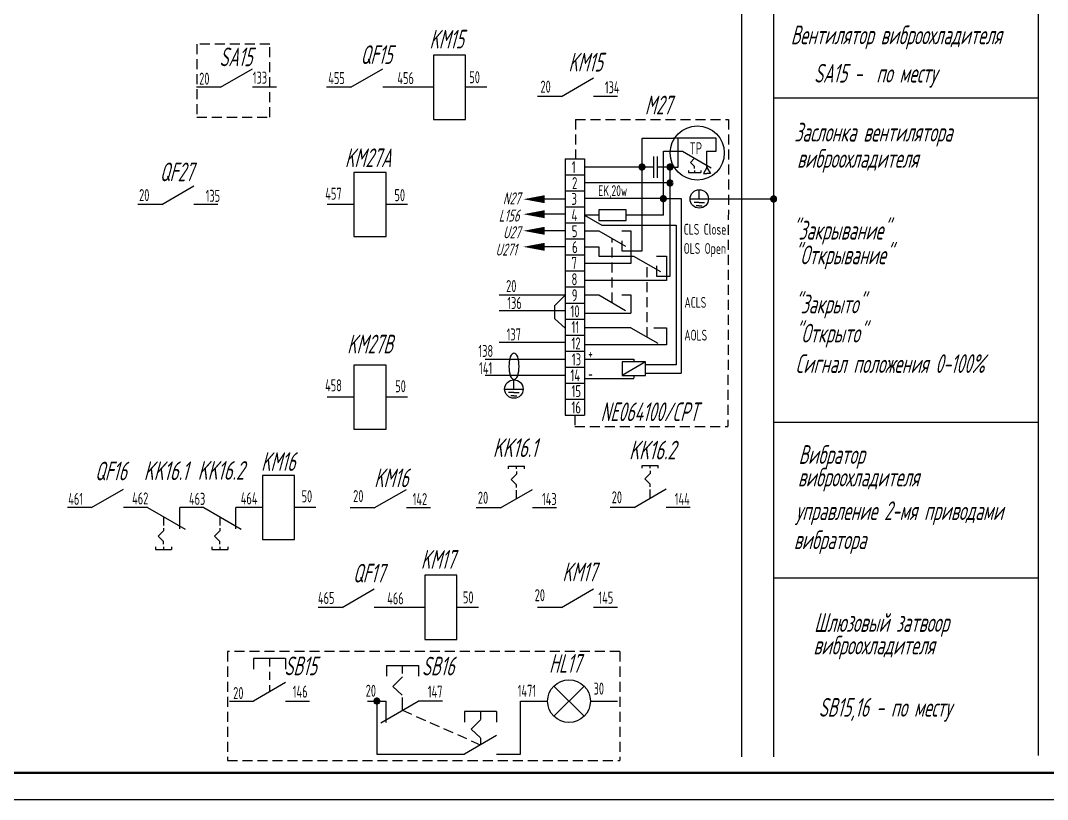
# Model space of a CAD drawing. Header units: millimetres. Extents: x 14016 to 19364, y 4274 to 5404.
# Drawn here: x 16783.6 to 16976, y 4273.6 to 4419.4 of the extents above; entities that cross this region are included whole.
import ezdxf

# ---------------------------------------------------------------- set-up
doc = ezdxf.new("R2010")
doc.units = ezdxf.units.MM
doc.header["$LTSCALE"] = 15
for name, pattern in [('HIDDEN', [0.375, 0.25, -0.125]), ('HIDDEN2', [0.1875, 0.125, -0.0625]), ('K5LT_BASIC', [0]), ('K5LT_THIN', [0])]:
    doc.linetypes.add(name, pattern=pattern)
for name, color, linetype, lineweight in [('0.35 TEXT', 7, 'Continuous', 35), ('LWT 0.6', 7, 'Continuous', 50), ('LWT 0.7', 7, 'Continuous', 70)]:
    doc.layers.add(name, color=color, linetype=linetype, lineweight=lineweight)
doc.layers.add('ШТРИХОВАЯ', color=7, linetype='HIDDEN')
doc.layers.add('ШТРИХОВАЯ 2', color=7, linetype='HIDDEN2')
doc.styles.add('33', font='gost.shx', dxfattribs={"width": 0.7, "oblique": 15, "height": 3.5})
doc.styles.add('34', font='gost.shx', dxfattribs={"width": 0.8, "oblique": 15, "height": 3.5})

# ---------------------------------------------------------------- blocks, each defined once
blk = doc.blocks.new('НР контакт')
at = {"linetype": 'K5LT_BASIC'}
for p, q in [((4.5, 0), (10.5, 3.46)), ((4.5, 0), (0, 0)), ((15, 0), (10.5, 0))]:
    blk.add_line(p, q, dxfattribs=at)
blk = doc.blocks.new('Реле')
at = {"linetype": 'K5LT_BASIC'}
for p, q in [((5, 6), (5, -6)), ((11, 6), (5, 6)), ((11, -6), (11, 6)), ((5, 0), (0, 0)), ((15, 0), (11, 0)), ((5, -6), (11, -6))]:
    blk.add_line(p, q, dxfattribs=at)
blk = doc.blocks.new('A$C57EA152A')
at = {"linetype": 'K5LT_BASIC'}
for p, q in [((4.5, 0), (0, 0)), ((4.5, 0), (11.5, -4.04)), ((15, 0), (10.5, 0)), ((10.5, -4), (10.5, 0)), ((7.5, -1.73), (7.5, -3.3454)), ((7.5, -3.8454), (7.5, -4.3454)), ((6.5, -5.3454), (7.5, -4.3454)), ((6.5, -5.3454), (7.5, -6.3454)), ((6, -7.3454), (6, -7.8454)), ((7.5, -6.8454), (7.5, -6.3454)), ((7.5, -7.3454), (7.5, -7.8454)), ((9, -7.3454), (9, -7.8454)), ((6, -7.8454), (6.5, -7.8454)), ((6.5, -7.8454), (9, -7.8454))]:
    blk.add_line(p, q, dxfattribs=at)
blk = doc.blocks.new('Кнопка НР без фикс лев')
at = {"linetype": 'K5LT_BASIC'}
for p, q in [((10.5, 8), (4.5, 8)), ((4.5, 8), (4.5, 6)), ((10.5, 8), (10.5, 6)), ((10.5, 3.46), (4.5, 0)), ((0, 0), (4.5, 0)), ((10.5, 0), (15, 0))]:
    blk.add_line(p, q, dxfattribs=at)
at = {"linetype": 'K5LT_THIN'}
for p, q in [((7.5, 8), (7.5, 6.5)), ((7.5, 5.5), (7.5, 4)), ((7.5, 3), (7.5, 1.73))]:
    blk.add_line(p, q, dxfattribs=at)
blk = doc.blocks.new('Конденсатор постоянный')
at = {"linetype": 'K5LT_BASIC'}
for p, q in [((4.25, 4), (4.25, -4)), ((5.75, -4), (5.75, 4)), ((4.25, 0), (0, 0)), ((10, 0), (5.75, 0))]:
    blk.add_line(p, q, dxfattribs=at)
blk = doc.blocks.new('UZIEMIENIE')
for p, q in [((0, 0), (4.85, 0)), ((2.43, 0), (2.43, 2.43)), ((2.43, -0.92), (1.05, -0.92)), ((2.43, -1.78), (1.64, -1.78)), ((2.43, -0.92), (3.8, -0.92)), ((2.43, -1.78), (3.21, -1.78))]:
    blk.add_line(p, q)
blk.add_circle((2.43, 0), 2.43)

msp = doc.modelspace()

# ---------------------------------------------------------------- linework, layer by layer
for p, q in [((16918.68, 4854.06, -0.04), (16918.68, 4281.57, -0.04)), ((16924.68, 4854.06, -0.04), (16924.68, 4281.57, -0.04)), ((16974.24, 4731.34, -0.04), (16974.24, 4281.78, -0.04)), ((16924.68, 4404.95, -0.04), (16974.24, 4404.95, -0.04)), ((16900.03, 4397.4, -0.04), (16905.93, 4397.4, -0.04)), ((16900.03, 4376.28, -0.04), (16900.03, 4397.4, -0.04)), ((16913.94, 4397.4, -0.04), (16905.93, 4397.4, -0.04)), ((16906.81, 4391.98, -0.04), (16906.81, 4397.4, -0.04)), ((16913.94, 4394.96, -0.04), (16913.94, 4397.4, -0.04)), ((16885.66, 4393.52, -0.04), (16889.23, 4393.52, -0.04)), ((16885.66, 4393.52, -0.04), (16885.66, 4381.52, -0.04)), ((16889.23, 4393.52, -0.04), (16889.23, 4381.52, -0.04)), ((16904.02, 4382.96, -0.04), (16904.02, 4394.94, -0.04)), ((16904.02, 4394.94, -0.04), (16907.61, 4394.94, -0.04)), ((16912.19, 4394.96, -0.04), (16913.94, 4394.96, -0.04)), ((16905.03, 4391.98, -0.04), (16906.24, 4391.98, -0.04)), ((16905.27, 4371.55, -0.04), (16905.27, 4391.98, -0.04)), ((16906.24, 4391.98, -0.04), (16906.81, 4391.98, -0.04)), ((16912.19, 4391.88, -0.04), (16911.54, 4390.75, -0.04)), ((16912.19, 4391.88, -0.04), (16912.84, 4390.75, -0.04)), ((16885.66, 4390.52, -0.04), (16889.23, 4390.52, -0.04)), ((16911.54, 4390.75, -0.04), (16912.19, 4390.75, -0.04)), ((16912.84, 4390.75, -0.04), (16912.19, 4390.75, -0.04)), ((16885.66, 4387.52, -0.04), (16889.23, 4387.52, -0.04)), ((16890.43, 4389, -0.04), (16889.23, 4389, -0.04)), ((16885.66, 4385.96, -0.04), (16881.8, 4385.96, -0.04)), ((16904.02, 4386.06, -0.04), (16889.23, 4386.06, -0.04)), ((16904.02, 4386.06, -0.04), (16907.39, 4386.06, -0.04)), ((16907.39, 4386.06, -0.04), (16907.39, 4353.4, -0.04)), ((16912.47, 4386.01, -0.04), (16924.68, 4386.01, -0.04)), ((16885.66, 4384.52, -0.04), (16889.23, 4384.52, -0.04)), ((16885.66, 4383.15, -0.04), (16881.8, 4383.15, -0.04)), ((16891.94, 4382.96, -0.04), (16889.23, 4382.96, -0.04)), ((16889.23, 4382.96, -0.04), (16892.5, 4381.08, -0.04)), ((16904.02, 4382.96, -0.04), (16897.06, 4382.96, -0.04)), ((16885.66, 4380.04, -0.04), (16881.8, 4380.04, -0.04)), ((16885.66, 4381.52, -0.04), (16889.23, 4381.52, -0.04)), ((16885.66, 4381.52, -0.04), (16889.23, 4381.52, -0.04)), ((16885.66, 4381.52, -0.04), (16885.66, 4369.52, -0.04)), ((16889.23, 4381.52, -0.04), (16889.23, 4369.52, -0.04)), ((16889.23, 4380.05, -0.04), (16891.91, 4380.05, -0.04)), ((16892.5, 4381.08, -0.04), (16906.4, 4381.08, -0.04)), ((16896.23, 4380.05, -0.04), (16897.93, 4380.05, -0.04)), ((16897.93, 4380.05, -0.04), (16897.93, 4373.89, -0.04)), ((16906.4, 4381.08, -0.04), (16906.4, 4354.94, -0.04)), ((16885.66, 4378.52, -0.04), (16889.23, 4378.52, -0.04)), ((16885.66, 4377.04, -0.04), (16881.8, 4377.04, -0.04)), ((16889.23, 4377.02, -0.04), (16891.91, 4377.02, -0.04)), ((16891.91, 4377.02, -0.04), (16891.91, 4375.32, -0.04)), ((16896.23, 4376.28, -0.04), (16900.03, 4376.28, -0.04)), ((16885.66, 4375.52, -0.04), (16889.23, 4375.52, -0.04)), ((16897.93, 4373.89, -0.04), (16889.23, 4373.89, -0.04)), ((16891.91, 4375.32, -0.04), (16898.45, 4375.32, -0.04)), ((16902.77, 4375.32, -0.04), (16904.62, 4375.32, -0.04)), ((16904.62, 4375.32, -0.04), (16904.62, 4370.71, -0.04)), ((16885.66, 4372.52, -0.04), (16889.23, 4372.52, -0.04)), ((16904.62, 4370.71, -0.04), (16889.23, 4370.71, -0.04)), ((16902.77, 4371.55, -0.04), (16905.27, 4371.55, -0.04)), ((16885.66, 4369.52, -0.04), (16889.23, 4369.52, -0.04)), ((16885.66, 4369.52, -0.04), (16889.23, 4369.52, -0.04)), ((16885.66, 4369.52, -0.04), (16889.23, 4369.52, -0.04)), ((16885.66, 4369.52, -0.04), (16885.66, 4345.52, -0.04)), ((16889.23, 4369.52, -0.04), (16889.23, 4345.52, -0.04)), ((16885.66, 4367.99, -0.04), (16873.3, 4367.99, -0.04)), ((16885.66, 4367.99, -0.04), (16883.71, 4366.04, -0.04)), ((16885.66, 4366.52, -0.04), (16889.23, 4366.52, -0.04)), ((16889.23, 4368.05, -0.04), (16891.91, 4368.05, -0.04)), ((16896.23, 4368.05, -0.04), (16897.93, 4368.05, -0.04)), ((16897.93, 4368.05, -0.04), (16897.93, 4364.59, -0.04)), ((16885.66, 4365.06, -0.04), (16873.3, 4365.06, -0.04)), ((16883.71, 4363.53, -0.04), (16883.71, 4366.04, -0.04)), ((16889.23, 4364.59, -0.04), (16897.93, 4364.59, -0.04)), ((16885.66, 4361.84, -0.04), (16883.71, 4363.53, -0.04)), ((16885.66, 4363.52, -0.04), (16889.23, 4363.52, -0.04)), ((16885.66, 4360.52, -0.04), (16889.23, 4360.52, -0.04)), ((16897.93, 4361.89, -0.04), (16889.23, 4361.89, -0.04)), ((16902.25, 4361.89, -0.04), (16904.62, 4361.89, -0.04)), ((16904.62, 4361.89, -0.04), (16904.62, 4358.71, -0.04)), ((16885.66, 4359.11, -0.04), (16873.3, 4359.11, -0.04)), ((16904.62, 4358.71, -0.04), (16889.23, 4358.71, -0.04)), ((16885.66, 4357.52, -0.04), (16889.23, 4357.52, -0.04)), ((16885.66, 4355.92, -0.04), (16870.68, 4355.92, -0.04)), ((16889.23, 4355.99, -0.04), (16898.48, 4355.99, -0.04)), ((16900.68, 4355.48, -0.04), (16896.28, 4352.93, -0.04)), ((16898.48, 4355.99, -0.04), (16898.48, 4355.48, -0.04)), ((16906.4, 4354.94, -0.04), (16900.68, 4354.94, -0.04)), ((16885.66, 4352.92, -0.04), (16870.68, 4352.92, -0.04)), ((16885.66, 4354.52, -0.04), (16889.23, 4354.52, -0.04)), ((16898.48, 4352.93, -0.04), (16898.48, 4352.42, -0.04)), ((16900.68, 4353.4, -0.04), (16907.39, 4353.4, -0.04)), ((16885.66, 4351.52, -0.04), (16889.23, 4351.52, -0.04)), ((16889.23, 4352.4, -0.04), (16898.48, 4352.4, -0.04)), ((16885.66, 4348.52, -0.04), (16889.23, 4348.52, -0.04)), ((16885.66, 4345.52, -0.04), (16889.23, 4345.52, -0.04)), ((16924.68, 4344.21, -0.04), (16974.24, 4344.21, -0.04)), ((16924.68, 4315.09, -0.04), (16974.24, 4315.09, -0.04)), ((16855.16, 4296.52, -0.02), (16853.35, 4294.71, -0.02)), ((16853.35, 4294.71, -0.02), (16855.13, 4293.1, -0.02)), ((16883.52, 4294.8, -0.02), (16889.18, 4289.14, -0.02)), ((16883.52, 4289.14, -0.02), (16889.18, 4294.8, -0.02)), ((16848.6, 4291.97, -0.02), (16852.13, 4291.97, -0.02)), ((16850.36, 4291.97, -0.02), (16850.36, 4282.05, -0.02)), ((16861.27, 4291.97, -0.02), (16861.27, 4291.97, -0.02)), ((16877.29, 4291.97, -0.02), (16882.35, 4291.97, -0.02)), ((16877.29, 4282.05, -0.02), (16877.29, 4291.97, -0.02)), ((16890.35, 4291.97, -0.02), (16895.42, 4291.97, -0.02)), ((16869.79, 4288.49, -0.02), (16868.01, 4286.71, -0.02)), ((16868.01, 4286.71, -0.02), (16869.79, 4285.1, -0.02)), ((16850.36, 4282.05, -0.02), (16862.29, 4282.05, -0.02)), ((16533.63, 4273.56, -0.04), (17583.63, 4273.56, -0.04))]:
    msp.add_line(p, q)
at = {"linetype": 'K5LT_BASIC'}
for p, q in [((16907.61, 4394.94, -0.04), (16912.96, 4391.85, -0.04)), ((16909.11, 4392.85, -0.04), (16909.88, 4393.62, -0.04)), ((16912.19, 4391.88, -0.04), (16912.19, 4394.96, -0.04)), ((16896.79, 4391.98, -0.04), (16889.23, 4391.98, -0.04)), ((16900.03, 4391.98, -0.04), (16896.79, 4391.98, -0.04)), ((16908.72, 4391.31, -0.04), (16908.72, 4390.93, -0.04)), ((16909.11, 4392.85, -0.04), (16909.88, 4392.08, -0.04)), ((16909.88, 4391.7, -0.04), (16909.88, 4392.08, -0.04)), ((16909.88, 4391.31, -0.04), (16909.88, 4390.93, -0.04)), ((16911.03, 4391.31, -0.04), (16911.03, 4390.93, -0.04)), ((16908.72, 4390.93, -0.04), (16909.11, 4390.93, -0.04)), ((16909.11, 4390.93, -0.04), (16911.03, 4390.93, -0.04)), ((16905.27, 4389, -0.04), (16890.43, 4389, -0.04)), ((16891.91, 4380.05, -0.04), (16896.95, 4377.14, -0.04)), ((16896.23, 4378.19, -0.04), (16896.23, 4376.28, -0.04)), ((16898.45, 4375.32, -0.04), (16903.49, 4372.41, -0.04)), ((16902.77, 4373.46, -0.04), (16902.77, 4371.55, -0.04)), ((16891.91, 4368.05, -0.04), (16896.95, 4365.14, -0.04)), ((16897.93, 4361.89, -0.04), (16902.97, 4358.98, -0.04)), ((16874.99, 4336, -0.02), (16875.49, 4336, -0.02)), ((16874.99, 4335.5, -0.02), (16874.99, 4336, -0.02)), ((16875.49, 4336, -0.02), (16877.99, 4336, -0.02)), ((16876.49, 4335.5, -0.02), (16876.49, 4336, -0.02)), ((16877.99, 4335.5, -0.02), (16877.99, 4336, -0.02)), ((16900.05, 4336.09, -0.02), (16900.55, 4336.09, -0.02)), ((16900.05, 4335.59, -0.02), (16900.05, 4336.09, -0.02)), ((16900.55, 4336.09, -0.02), (16903.05, 4336.09, -0.02)), ((16901.55, 4335.59, -0.02), (16901.55, 4336.09, -0.02)), ((16903.05, 4335.59, -0.02), (16903.05, 4336.09, -0.02)), ((16875.49, 4333.5, -0.02), (16876.49, 4334.5, -0.02)), ((16875.49, 4333.5, -0.02), (16876.49, 4332.5, -0.02)), ((16876.49, 4335, -0.02), (16876.49, 4334.5, -0.02)), ((16900.55, 4333.59, -0.02), (16901.55, 4334.59, -0.02)), ((16900.55, 4333.59, -0.02), (16901.55, 4332.59, -0.02)), ((16901.55, 4335.09, -0.02), (16901.55, 4334.59, -0.02)), ((16876.49, 4332, -0.02), (16876.49, 4332.5, -0.02)), ((16901.55, 4332.09, -0.02), (16901.55, 4332.59, -0.02)), ((16901.55, 4329.97, -0.02), (16901.55, 4331.59, -0.02)), ((16876.49, 4329.89, -0.02), (16876.49, 4331.5, -0.02)), ((16852.16, 4298.62, -0.02), (16858.16, 4298.62, -0.02)), ((16852.16, 4298.62, -0.02), (16852.16, 4296.62, -0.02)), ((16858.16, 4298.62, -0.02), (16858.16, 4296.62, -0.02)), ((16851.13, 4287.93, -0.02), (16858.13, 4291.97, -0.02)), ((16852.13, 4287.97, -0.02), (16852.13, 4291.97, -0.02)), ((16862.63, 4291.97, -0.02), (16858.13, 4291.97, -0.02)), ((16872.79, 4290.05, -0.02), (16866.79, 4290.05, -0.02)), ((16866.79, 4290.05, -0.02), (16866.79, 4288.05, -0.02)), ((16872.79, 4290.05, -0.02), (16872.79, 4288.05, -0.02)), ((16872.79, 4285.51, -0.02), (16866.79, 4282.05, -0.02)), ((16862.29, 4282.05, -0.02), (16866.79, 4282.05, -0.02)), ((16872.79, 4282.05, -0.02), (16877.29, 4282.05, -0.02))]:
    msp.add_line(p, q, dxfattribs=at)
at = {"linetype": 'K5LT_THIN'}
for p, q in [((16855.16, 4297.12, -0.02), (16855.16, 4298.62, -0.02)), ((16855.16, 4290.26, -0.02), (16855.16, 4292.64, -0.02)), ((16869.79, 4290.05, -0.02), (16869.79, 4288.55, -0.02)), ((16869.79, 4285.05, -0.02), (16869.79, 4283.78, -0.02))]:
    msp.add_line(p, q, dxfattribs=at)
at = {"elevation": -0.04}
for points in [[(16881.8, 4385.96, 1.5, 0, 0), (16877.8, 4385.96, 0, 0, 0)], [(16881.8, 4383.15, 1.5, 0, 0), (16877.8, 4383.15, 0, 0, 0)], [(16881.8, 4380.04, 1.5, 0, 0), (16877.8, 4380.04, 0, 0, 0)], [(16881.8, 4377.04, 1.5, 0, 0), (16877.8, 4377.04, 0, 0, 0)]]:
    msp.add_lwpolyline(points, format="xyseb", dxfattribs=at)
for points in [[(16891.94, 4383.97), (16891.94, 4381.95), (16897.06, 4381.95), (16897.06, 4383.97)], [(16896.28, 4352.93), (16900.68, 4352.93), (16900.68, 4355.48), (16896.28, 4355.48)]]:
    msp.add_lwpolyline(points, close=True, dxfattribs=at)
for centre, radius in [((16910.37, 4394.62, -0.04), 5.07), ((16886.35, 4291.97, -0.02), 4)]:
    msp.add_circle(centre, radius)
msp.add_ellipse((16876.05, 4354.65, -0.04), major_axis=(0, -2.53), ratio=0.352478)
at = {"layer": 'LWT 0.6'}
msp.add_line((17578.63, 4278.56, -0.04), (16553.63, 4278.56, -0.04), dxfattribs=at)
at = {"layer": 'LWT 0.7'}
for centre, start, end in [((16900.03, 4391.98, -0.04), 0, 180), ((16900.03, 4391.98, -0.04), 180, 0), ((16905.27, 4391.98, -0.04), 0, 180), ((16905.27, 4391.98, -0.04), 180, 0), ((16905.27, 4389, -0.04), 0, 180), ((16905.27, 4389, -0.04), 180, 0), ((16904.02, 4386.06, -0.04), 0, 180), ((16904.02, 4386.06, -0.04), 180, 0), ((16924.68, 4386.01, -0.04), 0, 180), ((16924.68, 4386.01, -0.04), 180, 0), ((16850.36, 4291.97, -0.02), 0, 180), ((16850.36, 4291.97, -0.02), 180, 0)]:
    msp.add_arc(centre, 0.375, start, end, dxfattribs=at)
at = {"layer": 'ШТРИХОВАЯ', "linetype": 'HIDDEN2', "elevation": -0.02}
msp.add_lwpolyline([(16895.89, 4301.24), (16895.89, 4301.24), (16822.37, 4301.24), (16822.37, 4280.88), (16895.89, 4280.88)], dxfattribs=at)
at = {"layer": 'ШТРИХОВАЯ 2'}
for p, q in [((16887.56, 4400.87, -0.04), (16916.23, 4400.87, -0.04)), ((16887.56, 4400.87, -0.04), (16887.56, 4393.52, -0.04)), ((16916.23, 4400.87, -0.04), (16916.11, 4343.39, -0.04)), ((16894.43, 4366.6, -0.04), (16894.43, 4378.6, -0.04)), ((16900.97, 4360.13, -0.04), (16900.97, 4373.87, -0.04)), ((16887.45, 4345.52, -0.04), (16887.45, 4343.39, -0.04)), ((16887.45, 4343.39, -0.04), (16916.11, 4343.39, -0.04)), ((16895.89, 4301.24, -0.02), (16895.89, 4280.88, -0.02)), ((16855.16, 4290.26, -0.02), (16869.79, 4283.78, -0.02))]:
    msp.add_line(p, q, dxfattribs=at)
at = {"layer": 'ШТРИХОВАЯ 2', "elevation": -0.02}
msp.add_lwpolyline([(16816.67, 4401.33), (16830.34, 4401.33), (16830.34, 4415), (16816.67, 4415)], close=True, dxfattribs=at)

# ---------------------------------------------------------------- block references
for name, p in [('Реле', (16855.96, 4406.91, -0.02)), ('НР контакт', (16816.56, 4406.91, -0.02)), ('НР контакт', (16840.96, 4406.91, -0.02)), ('НР контакт', (16880.44, 4405.2, -0.02)), ('Реле', (16841.08, 4384.98, -0.04)), ('НР контакт', (16805.57, 4384.98, -0.04)), ('Реле', (16841.08, 4348.87, -0.04)), ('Реле', (16823.93, 4328.22, -0.02)), ('НР контакт', (16792.43, 4328.22, -0.02)), ('НР контакт', (16845.39, 4328.16, -0.02)), ('НР контакт', (16868.99, 4328.16, -0.02)), ('НР контакт', (16894.05, 4328.24, -0.02)), ('A$C57EA152A', (16802.93, 4328.22, -0.02)), ('A$C57EA152A', (16813.43, 4328.22, -0.02)), ('Реле', (16854.37, 4309.53, -0.02)), ('НР контакт', (16839.37, 4309.53, -0.02)), ('НР контакт', (16880.44, 4309.53, -0.02)), ('Кнопка НР без фикс лев', (16822.75, 4291.97, -0.02))]:
    msp.add_blockref(name, p)
for name, p, xscale, yscale, zscale in [('Конденсатор постоянный', (16900.03, 4391.98, -0.04), 0.5, 0.5, 0.5), ('UZIEMIENIE', (16909.02, 4386.01, -0.04), 0.711002539814217, 0.711002539817855, 0.7110025398181037), ('UZIEMIENIE', (16874.3, 4350.4, -0.04), 0.711002539814217, 0.711002539817855, 0.7110025398181037)]:
    msp.add_blockref(name, p, dxfattribs=dict(xscale=xscale, yscale=yscale, zscale=zscale))

# ---------------------------------------------------------------- texts
at = {"style": '33', "width": 0.8}
for s, p in [('TP', (16908.94, 4394.37, -0.04)), ('1', (16886.87, 4390.84, -0.04)), ('2', (16886.93, 4387.85, -0.04)), ('3', (16886.82, 4384.89, -0.04)), ('4', (16886.82, 4381.84, -0.04)), ('5', (16886.87, 4378.84, -0.04)), ('6', (16886.93, 4375.85, -0.04)), ('7', (16886.82, 4372.89, -0.04)), ('8', (16886.82, 4369.84, -0.04)), ('9', (16886.87, 4366.84, -0.04)), ('10', (16886.62, 4363.85, -0.04)), ('11', (16886.82, 4360.89, -0.04)), ('12', (16886.82, 4357.84, -0.04)), ('13', (16886.87, 4354.84, -0.04)), ('14', (16886.62, 4351.85, -0.04)), ('15', (16886.82, 4348.89, -0.04)), ('16', (16886.82, 4345.84, -0.04))]:
    msp.add_text(s, height=2.25, dxfattribs=at).set_placement(p)
at = {"layer": '0.35 TEXT', "oblique": 15}
for s, height, style, width, p in [('Вентилятор виброохладителя', 3.5, '34', 0.75, (16927.88, 4414.97, -0.02)), ('KM15', 3.5, '34', 0.75, (16860.23, 4414.18, -0.02)), ('SA15', 3.5, '34', 0.75, (16820.87, 4410.86, -0.02)), ('QF15', 3.5, '34', 0.75, (16847.29, 4411.27, -0.02)), ('KM15', 3.5, '34', 0.75, (16886.25, 4409.87, -0.02)), ('SA15 -  по месту', 3.5, '34', 0.75, (16932.25, 4407.8, -0.02)), ('M27', 3.5, '34', 0.75, (16900.57, 4401.84, -0.04)), ('Заслонка вентилятора ', 3.5, '34', 0.75, (16928.55, 4396.76, -0.04)), ('KМ27А', 3.5, '34', 0.75, (16844.39, 4391.97, -0.04)), ('виброохладителя', 3.5, '34', 0.75, (16929.07, 4391.85, -0.04)), ('QF27', 3.5, '34', 0.75, (16809.69, 4389.32, -0.04)), ('N27', 2.25, '33', 0.8, (16873.97, 4384.99, -0.04)), ('L156', 2.25, '33', 0.8, (16873.2, 4381.77, -0.04)), ('"Закрывание"', 3.5, '34', 0.75, (16928.12, 4378.4, -0.04)), ('U27', 2.25, '33', 0.8, (16873.99, 4378.64, -0.04)), ('"Открывание"', 3.5, '34', 0.75, (16928.46, 4373.78, -0.04)), ('U271', 2.25, '33', 0.8, (16872.59, 4375.4, -0.04)), ('"Закрыто"', 3.5, '34', 0.75, (16928.53, 4364.58, -0.04)), ('"Открыто"', 3.5, '34', 0.75, (16928.64, 4359.12, -0.04)), ('KМ27B', 3.5, '34', 0.75, (16844.8, 4357.08, -0.04)), ('Cигнал положения 0-100%%%', 3.5, '34', 0.75, (16928.71, 4353.42, -0.04)), ('NE064100/CPT', 3.5, '34', 0.75, (16892.26, 4344.4, -0.04)), ('KK16.1', 3.5, '34', 0.8, (16872.1, 4337.68, -0.02)), ('KK16.2', 3.5, '34', 0.8, (16897.61, 4337.23, -0.02)), ('Вибратор', 3.5, '34', 0.75, (16929.36, 4336.4, -0.02)), ('KM16', 3.5, '34', 0.75, (16828.69, 4335.08, -0.02)), ('QF16', 3.5, '34', 0.75, (16797.56, 4333.31, -0.02)), ('KK16.1', 3.5, '34', 0.8, (16806.71, 4333.36, -0.02)), ('KK16.2', 3.5, '34', 0.8, (16816.8, 4333.42, -0.02)), ('KM16', 3.5, '34', 0.75, (16849.87, 4332.03, -0.02)), ('виброохладителя', 3.5, '34', 0.75, (16929.22, 4332.17, -0.02)), ('управление 2-мя приводами', 3.5, '34', 0.75, (16928.82, 4325.88, -0.02)), ('вибратора', 3.5, '34', 0.75, (16928.46, 4320.44, -0.02)), ('KM17', 3.5, '34', 0.75, (16858.62, 4316.76, -0.02)), ('QF17', 3.5, '34', 0.75, (16845.87, 4314.18, -0.02)), ('KM17', 3.5, '34', 0.75, (16885.12, 4314.41, -0.02)), ('Шлюзовый затвоор', 3.5, '34', 0.75, (16932.27, 4304.94, -0.02)), ('виброохладителя ', 3.5, '34', 0.75, (16932.13, 4300.72, -0.02)), ('HL17', 3.5, '34', 0.75, (16882.63, 4297.28, -0.02)), ('SB15', 3.5, '34', 0.75, (16833.04, 4296.82, -0.02)), ('SB16', 3.5, '34', 0.75, (16858.8, 4296.78, -0.02)), ('SB15,16 - по месту', 3.5, '34', 0.75, (16933.12, 4289.06, -0.04))]:
    msp.add_text(s, height=height, dxfattribs=dict(at, style=style, width=width)).set_placement(p)
at = {"layer": '0.35 TEXT', "style": '33'}
for s, height, width, p in [('20', 2.25, 0.774574, (16817.09, 4407.4, -0.02)), ('133', 2.25, 0.774574, (16827.13, 4407.59, -0.02)), ('455', 2.25, 0.774574, (16841.26, 4407.5, -0.02)), ('456', 2.25, 0.774574, (16854.21, 4407.5, -0.02)), ('50', 2.25, 0.774574, (16867.68, 4407.67, -0.02)), ('20', 2.25, 0.774574, (16881.01, 4405.91, -0.02)), ('134', 2.25, 0.774574, (16893.07, 4405.79, -0.02)), ('20', 2.25, 0.774574, (16805.84, 4385.6, -0.04)), ('135', 2.25, 0.774574, (16818.29, 4385.46, -0.04)), ('457', 2.25, 0.774574, (16840.7, 4385.86, -0.04)), ('50', 2.25, 0.774574, (16853.66, 4385.59, -0.04)), ('EK,20w', 2.025, 0.8, (16891.84, 4386.54, -0.04)), ('CLS Close', 2.025, 0.8, (16907.84, 4379.32, -0.04)), ('OLS Open', 2.025, 0.8, (16907.84, 4375.72, -0.04)), ('20', 2.25, 0.774574, (16874.58, 4368.57, -0.04)), ('136', 2.25, 0.774574, (16874.79, 4365.4, -0.04)), ('ACLS', 2.025, 0.8, (16907.98, 4365.62, -0.04)), ('137', 2.25, 0.774574, (16874.67, 4359.51, -0.04)), ('AOLS', 2.025, 0.8, (16907.95, 4359.49, -0.04)), ('138', 2.25, 0.774574, (16869.39, 4356.42, -0.04)), ('+', 2.02, 0.8, (16889.95, 4356.05, -0.04)), ('141', 2.25, 0.774574, (16869.52, 4353.21, -0.04)), ('-', 2.02, 0.8, (16889.91, 4352.24, -0.04)), ('458', 2.25, 0.774574, (16840.67, 4349.98, -0.04)), ('50', 2.25, 0.774574, (16853.8, 4349.81, -0.04)), ('461', 2.25, 0.774574, (16792.56, 4328.72, -0.02)), ('462', 2.25, 0.774574, (16804.53, 4328.81, -0.02)), ('463', 2.25, 0.774574, (16815.17, 4328.72, -0.02)), ('464', 2.25, 0.774574, (16824.88, 4328.81, -0.02)), ('50', 2.25, 0.774574, (16836.26, 4329.2, -0.02)), ('20', 2.25, 0.774574, (16845.93, 4329.24, -0.02)), ('142', 2.25, 0.774574, (16857.06, 4328.67, -0.02)), ('20', 2.25, 0.774574, (16869.29, 4328.94, -0.02)), ('143', 2.25, 0.774574, (16881.29, 4328.69, -0.02)), ('20', 2.25, 0.774574, (16894.36, 4329.02, -0.02)), ('144', 2.25, 0.774574, (16906.16, 4328.71, -0.02)), ('465', 2.25, 0.774574, (16839.33, 4310.16, -0.02)), ('466', 2.25, 0.774574, (16852.3, 4310.09, -0.02)), ('50', 2.25, 0.774574, (16866.48, 4310.27, -0.02)), ('20', 2.25, 0.774574, (16879.93, 4310.68, -0.02)), ('145', 2.25, 0.774574, (16891.86, 4310.22, -0.02)), ('20', 2.25, 0.774574, (16848.28, 4292.79, -0.02)), ('1471', 2.25, 0.774574, (16876.74, 4292.78, -0.02)), ('30', 2.25, 0.774574, (16890.96, 4293.19, -0.02)), ('20', 2.25, 0.774574, (16823.46, 4292.36, -0.02)), ('146', 2.25, 0.774574, (16834.61, 4292.63, -0.02)), ('147', 2.25, 0.774574, (16859.91, 4292.63, -0.02))]:
    msp.add_text(s, height=height, dxfattribs=dict(at, width=width)).set_placement(p)

doc.saveas('drawing.dxf')
